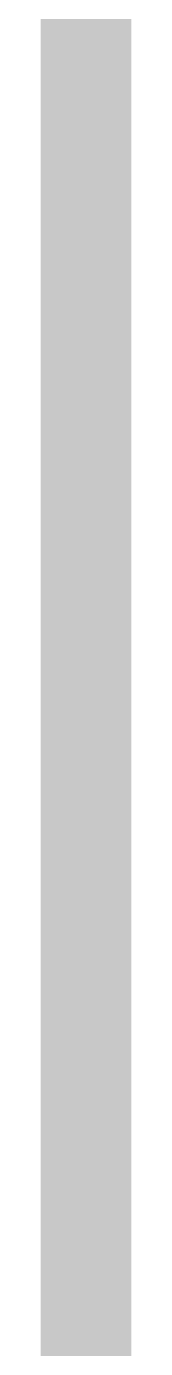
# Model space of a CAD drawing. Header units: inches. Extents: x 0 to 12.4, y -0.6 to 2.2.
# Drawn here: x 2.628 to 2.638, y 0.1306 to 0.2761 of the extents above; entities that cross this region are included whole.
import ezdxf

# ---------------------------------------------------------------- set-up
doc = ezdxf.new("R2010")
doc.units = ezdxf.units.IN
doc.header["$MEASUREMENT"] = 0
doc.layers.add('Dimension', color=6, linetype='Continuous')

msp = doc.modelspace()

# ---------------------------------------------------------------- linework, layer by layer
at = {"layer": 'Dimension'}
msp.add_lwpolyline([(2.633, -0.4330709, 0.01, 0.01, 0), (2.633, 0.4708022, 0.01, 0.01, 0)], format="xyseb", dxfattribs=at)

doc.saveas('drawing.dxf')
